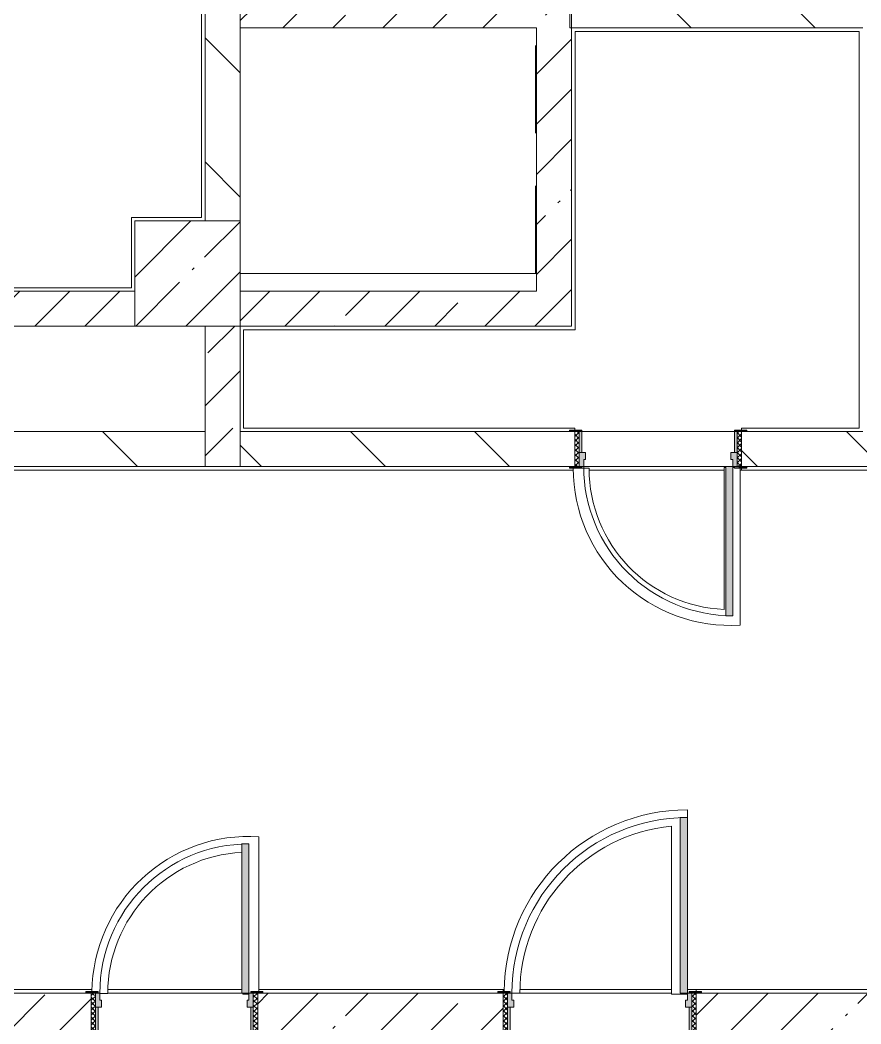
# Model space of a CAD drawing. Header units: millimetres. Extents: x -4060 to 187734, y -8553 to 29000.
# Drawn here: x 126229 to 131024, y 7724 to 13445 of the extents above; entities that cross this region are included whole.
import ezdxf

# ---------------------------------------------------------------- set-up
doc = ezdxf.new("R2010")
doc.units = ezdxf.units.MM
doc.linetypes.add('200_ШТРИХ__ш1_п0_6_', pattern=[800, 500, -300])
for name, color, linetype, lineweight in [('A-DETL-MBND-1', 7, '200_ШТРИХ__ш1_п0_6_', 9), ('A-WALL', 7, 'Continuous', 9), ('I-WALL-22', 7, 'Continuous', 5), ('S-COLS-2', 7, 'Continuous', 5)]:
    doc.layers.add(name, color=color, linetype=linetype, lineweight=lineweight)
for name, color, linetype, lineweight, true_color in [('A-DOOR-2', 7, 'Continuous', 5, 0xaaaaaa), ('A-DOOR-3', 7, 'Continuous', 5, 0xe2e2e2), ('A-DOOR-FRAM-2', 7, 'Continuous', 5, 0xe2e2e2), ('A-DOOR-FRAM-3', 7, 'Continuous', 5, 0xaaaaaa), ('A-FLOR-1', 7, 'Continuous', 5, 0xaaaaaa)]:
    doc.layers.add(name, color=color, linetype=linetype, lineweight=lineweight, true_color=true_color)
pattern_1 = [(45, (60723.74, 0), (-285.1231, 285.1231), []), (45, (61008.87, 0), (-285.1231, 285.1231), [504.031, -100.806, 16.764, -84.042])]
pattern_2 = [(135, (60723.74, 0), (-353.5534, -353.5534), [])]

# ---------------------------------------------------------------- blocks, each defined once
blk = doc.blocks.new('BSC_Колонна _Прямоугольная - 500х500-V104-1_5_1_птичка')
at = {"layer": 'S-COLS-2'}
h = blk.add_hatch(dxfattribs=at)
h.set_pattern_fill('FP_136', color=256, style=0, pattern_type=2)
h.set_pattern_definition([(45, (-65660, -7650), (-285.1231, 285.1231), []), (45, (-65374.88, -7650), (-285.1231, 285.1231), [504.031, -100.806, 16.764, -84.042])])
h.paths.add_polyline_path([(-30, -250), (250, -250), (250, 22), (220, 22), (220, 30), (250, 30), (250, 250), (-250, 250), (-250, -250)])
for p, q in [((220, 250), (-250, 250)), ((-250, 250), (-250, -250)), ((250, -250), (250, 22)), ((-250, -250), (250, -250))]:
    blk.add_line(p, q, dxfattribs=at)
blk = doc.blocks.new('BSC_Колонна _Прямоугольная - 600х600-23205240-1_5_1_птичка')
at = {"layer": 'S-COLS-2'}
h = blk.add_hatch(dxfattribs=at)
h.set_pattern_fill('FP_137', color=256, style=0, pattern_type=2)
h.set_pattern_definition([(45, (-66460, -12000), (-285.1231, 285.1231), []), (45, (-66174.88, -12000), (-285.1231, 285.1231), [504.031, -100.806, 16.764, -84.042])])
h.paths.add_polyline_path([(-300, -300), (300, -300), (300, 300), (-300, 300), (-300, -100)])
for p, q in [((300, 300), (-300, 300)), ((-300, 300), (-300, -300)), ((300, -300), (300, 300)), ((-300, -300), (300, -300))]:
    blk.add_line(p, q, dxfattribs=at)
blk = doc.blocks.new('110_Дверь_СКБ_1Ст_Внутренняя1 - Д-17д _Д-9_ 950x2100h_ПУИ_ С_У персонала-24300662-1_5_1_птичка')
at = {"layer": 'A-DOOR-2'}
h = blk.add_hatch(dxfattribs=at)
h.set_pattern_fill('FP_62', color=256, style=0, pattern_type=2)
h.set_pattern_definition([(135, (1826.41, 164.685), (-14.14214, -14.14214), []), (225, (1826.41, 164.685), (14.14214, -14.14214), [])])
h.paths.add_polyline_path([(487.5, 100), (462.5, 100), (462.5, -100), (487.5, -100), (487.5, 6)])
at = {"layer": 'A-DOOR-3'}
h = blk.add_hatch(color=256, dxfattribs=at)
h.paths.add_polyline_path([(462.5, 100), (437.5, 100), (437.5, 60), (427.5, 60), (427.5, 20), (462.5, 20)])
h.paths.add_polyline_path([(-422.5, 100), (-437.5, 100), (-437.5, 20), (-402.5, 20), (-402.5, 60), (-412.5, 60), (-412.5, 100)])
at = {"layer": 'A-DOOR-FRAM-2'}
for points in [[(-400.7, 950), (-412.5, 950), (-412.5, 100), (-372.5, 104.4), (-372.5, 950)], [(-454, 108), (-492.5, 108), (-492.5, 100), (-422.5, 104.4), (-422.5, 108), (-453.6, 108)], [(490.9, 108), (447.5, 108), (447.5, 100), (517.5, 100), (517.5, 108), (497, 108)], [(-437.5, 20), (-437.5, -100), (-422.5, -100), (-422.5, 20)], [(462.5, 20), (447.5, 20), (447.5, -100), (462.5, -100), (462.5, 6)], [(-437.5, -100), (-492.5, -100), (-492.5, -108), (-422.5, -108), (-422.5, -100)], [(501.1, -100), (447.5, -100), (447.5, -108), (517.5, -108), (517.5, -100)]]:
    blk.add_hatch(color=256, dxfattribs=at).paths.add_polyline_path(points)
at = {"layer": 'A-DOOR-FRAM-3'}
h = blk.add_hatch(dxfattribs=at)
h.set_pattern_fill('FP_63', color=256, style=0, pattern_type=2)
h.set_pattern_definition([(45, (-296.384, 164.685), (-14.1421, 14.1421), []), (135, (-296.384, 164.685), (-14.1421, -14.1421), [])])
h.paths.add_polyline_path([(-462.5, 100), (-460.2, -100), (-437.5, -100), (-437.5, 100)])
at = {"layer": 'A-DOOR-2'}
for p, q in [((-412.5, 950), (-412.5, 100)), ((-372.5, 950), (-412.5, 950)), ((-372.5, 100), (-372.5, 950)), ((-412.5, 100), (-372.5, 100))]:
    blk.add_line(p, q, dxfattribs=at)
blk.add_arc((-412.5, 100), 850, 360, 90, dxfattribs=at)
at = {"layer": 'A-DOOR-FRAM-3'}
for p, q in [((-422.5, 108), (-492.5, 108)), ((-492.5, 108), (-492.5, 100)), ((-492.5, 100), (-422.5, 100)), ((-437.5, 100), (-462.5, 100)), ((-462.5, 100), (-462.5, -100)), ((-412.5, 100), (-437.5, 100)), ((-437.5, 100), (-437.5, 20)), ((-437.5, -100), (-437.5, 100)), ((-422.5, 100), (-437.5, 100)), ((-437.5, 100), (-437.5, 99)), ((-437.5, 99), (-422.5, 99)), ((-422.5, 100), (-422.5, 108)), ((-422.5, 99), (-422.5, 100)), ((-412.5, 60), (-412.5, 100)), ((-402.5, 60), (-412.5, 60)), ((-402.5, 20), (-402.5, 60)), ((437.5, 60), (427.5, 60)), ((427.5, 60), (427.5, 20)), ((437.5, 100), (437.5, 60)), ((462.5, 100), (437.5, 100)), ((517.5, 108), (447.5, 108)), ((447.5, 108), (447.5, 100)), ((462.5, 100), (447.5, 100)), ((447.5, 100), (447.5, 99)), ((447.5, 100), (517.5, 100)), ((447.5, 99), (462.5, 99)), ((462.5, 20), (462.5, 100)), ((487.5, 100), (462.5, 100)), ((462.5, 100), (462.5, -100)), ((462.5, 99), (462.5, 100)), ((487.5, -100), (487.5, 100)), ((517.5, 100), (517.5, 108)), ((-437.5, 20), (-402.5, 20)), ((-422.5, 20), (-437.5, 20)), ((-437.5, 20), (-437.5, -100)), ((-422.5, -100), (-422.5, 20)), ((427.5, 20), (462.5, 20)), ((462.5, 20), (447.5, 20)), ((447.5, 20), (447.5, -100)), ((462.5, -100), (462.5, 20)), ((-422.5, -100), (-492.5, -100)), ((-492.5, -100), (-492.5, -108)), ((-492.5, -108), (-422.5, -108)), ((-462.5, -100), (-437.5, -100)), ((-437.5, -100), (-422.5, -100)), ((-422.5, -108), (-422.5, -100)), ((447.5, -100), (462.5, -100)), ((517.5, -100), (447.5, -100)), ((447.5, -100), (447.5, -108)), ((447.5, -108), (517.5, -108)), ((462.5, -100), (487.5, -100)), ((517.5, -108), (517.5, -100))]:
    blk.add_line(p, q, dxfattribs=at)
blk = doc.blocks.new('110_Дверь_СКБ_1Ст_Внутренняя1 - Д-7_л__950x2100h_Туалет-V133-1_5_1_птичка')
at = {"layer": 'A-DOOR-2'}
h = blk.add_hatch(dxfattribs=at)
h.set_pattern_fill('FP_101', color=256, style=0, pattern_type=2)
h.set_pattern_definition([(135, (1826.41, 174.685), (-14.14214, -14.14214), []), (225, (1826.41, 174.685), (14.14214, -14.14214), [])])
h.paths.add_polyline_path([(487.5, -110), (487.5, 110), (462.5, 110), (462.5, -110)])
at = {"layer": 'A-DOOR-3'}
h = blk.add_hatch(color=256, dxfattribs=at)
h.paths.add_polyline_path([(447.5, 30), (462.5, 30), (462.5, 110), (437.5, 110), (437.5, 70), (427.5, 70), (427.5, 30), (437.5, 30)])
h.paths.add_polyline_path([(-422.5, 30), (-402.5, 30), (-402.5, 70), (-412.5, 70), (-412.5, 110), (-437.5, 108), (-437.5, 30)])
at = {"layer": 'A-DOOR-FRAM-2'}
for points in [[(403.5, 110), (437.5, 110), (437.5, 960), (397.5, 960), (397.5, 110)], [(-437.5, 110), (-422.5, 110), (-422.5, 118), (-492.5, 118), (-492.5, 110), (-442.5, 110)], [(492.7, 110), (517.5, 110), (517.5, 118), (447.5, 118), (447.5, 110), (487.5, 110)], [(-422.5, -110), (-422.5, 30), (-437.5, 30), (-437.5, -110)], [(462.5, -110), (462.5, 30), (447.5, 30), (447.5, -110)], [(-442.5, -118), (-422.5, -118), (-422.5, -110), (-492.5, -110), (-492.5, -118), (-462.5, -118)], [(447.5, -118), (517.5, -118), (517.5, -110), (447.5, -110)]]:
    blk.add_hatch(color=256, dxfattribs=at).paths.add_polyline_path(points)
at = {"layer": 'A-DOOR-FRAM-3'}
h = blk.add_hatch(dxfattribs=at)
h.set_pattern_fill('FP_102', color=256, style=0, pattern_type=2)
h.set_pattern_definition([(45, (-296.384, 174.685), (-14.1421, 14.1421), []), (135, (-296.384, 174.685), (-14.1421, -14.1421), [])])
h.paths.add_polyline_path([(-462.5, -110), (-437.5, -110), (-442.5, 110), (-462.5, 110)])
at = {"layer": 'A-DOOR-2'}
for p, q in [((437.5, 960), (397.5, 960)), ((397.5, 960), (397.5, 110)), ((437.5, 110), (437.5, 960)), ((397.5, 110), (437.5, 110))]:
    blk.add_line(p, q, dxfattribs=at)
blk.add_arc((437.5, 110), 850, 90, 180, dxfattribs=at)
at = {"layer": 'A-DOOR-FRAM-3'}
for p, q in [((-422.5, 118), (-492.5, 118)), ((-492.5, 118), (-492.5, 110)), ((-422.5, 110), (-422.5, 118)), ((517.5, 118), (447.5, 118)), ((447.5, 118), (447.5, 110)), ((517.5, 110), (517.5, 118)), ((-492.5, 110), (-422.5, 110)), ((-437.5, 110), (-462.5, 110)), ((-462.5, 110), (-462.5, -110)), ((-412.5, 110), (-437.5, 110)), ((-437.5, 110), (-437.5, 30)), ((-437.5, -110), (-437.5, 110)), ((-422.5, 110), (-437.5, 110)), ((-437.5, 110), (-437.5, 109)), ((-437.5, 109), (-422.5, 109)), ((-422.5, 109), (-422.5, 110)), ((-412.5, 70), (-412.5, 110)), ((-402.5, 70), (-412.5, 70)), ((-402.5, 30), (-402.5, 70)), ((437.5, 70), (427.5, 70)), ((427.5, 70), (427.5, 30)), ((437.5, 110), (437.5, 70)), ((462.5, 110), (437.5, 110)), ((462.5, 110), (447.5, 110)), ((447.5, 110), (447.5, 109)), ((447.5, 110), (517.5, 110)), ((447.5, 109), (462.5, 109)), ((462.5, 30), (462.5, 110)), ((487.5, 110), (462.5, 110)), ((462.5, 110), (462.5, -110)), ((462.5, 109), (462.5, 110)), ((487.5, -110), (487.5, 110)), ((-437.5, 30), (-402.5, 30)), ((-422.5, 30), (-437.5, 30)), ((-437.5, 30), (-437.5, -110)), ((-422.5, -110), (-422.5, 30)), ((427.5, 30), (462.5, 30)), ((462.5, 30), (447.5, 30)), ((447.5, 30), (447.5, -110)), ((462.5, -110), (462.5, 30)), ((-422.5, -110), (-492.5, -110)), ((-492.5, -110), (-492.5, -118)), ((-462.5, -110), (-437.5, -110)), ((-437.5, -110), (-422.5, -110)), ((-422.5, -118), (-422.5, -110)), ((447.5, -110), (462.5, -110)), ((517.5, -110), (447.5, -110)), ((447.5, -110), (447.5, -118)), ((462.5, -110), (487.5, -110)), ((517.5, -118), (517.5, -110)), ((-492.5, -118), (-422.5, -118)), ((447.5, -118), (517.5, -118))]:
    blk.add_line(p, q, dxfattribs=at)
blk = doc.blocks.new('110_Дверь_СКБ_1Ст_Внутренняя1 - Д-4 _л_ 1100x2100h_су мгн-32399982-1_5_1_птичка')
at = {"layer": 'A-DOOR-2'}
h = blk.add_hatch(dxfattribs=at)
h.set_pattern_fill('FP_43', color=256, style=0, pattern_type=2)
h.set_pattern_definition([(135, (1751.41, 174.685), (-14.14214, -14.14214), []), (225, (1751.41, 174.685), (14.14214, -14.14214), [])])
h.paths.add_polyline_path([(537.5, -110), (562.5, -110), (562.5, 110), (537.5, 110), (537.5, 102.9)])
at = {"layer": 'A-DOOR-3'}
h = blk.add_hatch(color=256, dxfattribs=at)
h.paths.add_polyline_path([(537.5, 30), (537.5, 110), (512.5, 110), (512.5, 70), (502.5, 70), (502.5, 30), (522.5, 30)])
h.paths.add_polyline_path([(-512.5, 30), (-477.5, 30), (-477.5, 70), (-487.5, 70), (-487.5, 110), (-512.5, 109)])
at = {"layer": 'A-DOOR-FRAM-2'}
for points in [[(511.8, 110), (512.5, 110), (512.5, 1110), (472.5, 1110), (472.5, 110)], [(-526.8, 110), (-497.5, 110), (-497.5, 118), (-567.5, 118), (-567.5, 110), (-532.4, 110)], [(592.5, 110), (592.5, 118), (522.5, 118), (522.5, 110), (562.5, 110)], [(-497.5, -110), (-497.5, 30), (-512.5, 30), (-512.5, -110)], [(537.5, -110), (537.5, 30), (522.5, 30), (522.5, -110)], [(-533.8, -118), (-497.5, -118), (-497.5, -110), (-567.5, -110), (-567.5, -118), (-537.5, -118)], [(562.5, -118), (592.5, -118), (592.5, -110), (522.5, -110), (522.5, -118), (537.5, -118)]]:
    blk.add_hatch(color=256, dxfattribs=at).paths.add_polyline_path(points)
at = {"layer": 'A-DOOR-FRAM-3'}
h = blk.add_hatch(dxfattribs=at)
h.set_pattern_fill('FP_44', color=256, style=0, pattern_type=2)
h.set_pattern_definition([(45, (-371.384, 174.685), (-14.1421, 14.1421), []), (135, (-371.384, 174.685), (-14.1421, -14.1421), [])])
h.paths.add_polyline_path([(-532.5, -110), (-512.5, -110), (-512.5, 110), (-537.5, 110), (-537.5, -110)])
at = {"layer": 'A-DOOR-2'}
for p, q in [((512.5, 1110), (472.5, 1110)), ((472.5, 1110), (472.5, 110)), ((512.5, 110), (512.5, 1110)), ((472.5, 110), (512.5, 110))]:
    blk.add_line(p, q, dxfattribs=at)
blk.add_arc((512.5, 110), 1000, 90, 180, dxfattribs=at)
at = {"layer": 'A-DOOR-FRAM-3'}
for p, q in [((-497.5, 118), (-567.5, 118)), ((-567.5, 118), (-567.5, 110)), ((-497.5, 110), (-497.5, 118)), ((592.5, 118), (522.5, 118)), ((522.5, 118), (522.5, 110)), ((592.5, 110), (592.5, 118)), ((-567.5, 110), (-497.5, 110)), ((-512.5, 110), (-537.5, 110)), ((-537.5, 110), (-537.5, -110)), ((-487.5, 110), (-512.5, 110)), ((-512.5, 110), (-512.5, 30)), ((-512.5, -110), (-512.5, 110)), ((-497.5, 110), (-512.5, 110)), ((-512.5, 110), (-512.5, 109)), ((-512.5, 109), (-497.5, 109)), ((-497.5, 109), (-497.5, 110)), ((-487.5, 70), (-487.5, 110)), ((-477.5, 70), (-487.5, 70)), ((-477.5, 30), (-477.5, 70)), ((512.5, 70), (502.5, 70)), ((502.5, 70), (502.5, 30)), ((512.5, 110), (512.5, 70)), ((537.5, 110), (512.5, 110)), ((537.5, 110), (522.5, 110)), ((522.5, 110), (522.5, 109)), ((522.5, 110), (592.5, 110)), ((522.5, 109), (537.5, 109)), ((537.5, 30), (537.5, 110)), ((562.5, 110), (537.5, 110)), ((537.5, 110), (537.5, -110)), ((537.5, 109), (537.5, 110)), ((562.5, -110), (562.5, 110)), ((-512.5, 30), (-477.5, 30)), ((-497.5, 30), (-512.5, 30)), ((-512.5, 30), (-512.5, -110)), ((-497.5, -110), (-497.5, 30)), ((502.5, 30), (537.5, 30)), ((537.5, 30), (522.5, 30)), ((522.5, 30), (522.5, -110)), ((537.5, -110), (537.5, 30)), ((-497.5, -110), (-567.5, -110)), ((-567.5, -110), (-567.5, -118)), ((-537.5, -110), (-512.5, -110)), ((-512.5, -110), (-497.5, -110)), ((-497.5, -118), (-497.5, -110)), ((522.5, -110), (537.5, -110)), ((592.5, -110), (522.5, -110)), ((522.5, -110), (522.5, -118)), ((537.5, -110), (562.5, -110)), ((592.5, -118), (592.5, -110)), ((-567.5, -118), (-497.5, -118)), ((522.5, -118), (592.5, -118))]:
    blk.add_line(p, q, dxfattribs=at)

msp = doc.modelspace()

# ---------------------------------------------------------------- hatches: boundary and pattern name
at = {"layer": 'I-WALL-22'}
h = msp.add_hatch(dxfattribs=at)
h.set_pattern_fill('FP_139', color=256, style=0, pattern_type=2)
h.set_pattern_definition(pattern_2)
h.paths.add_polyline_path([(127450.2, 12300), (127483.7, 12300), (127483.7, 13600), (127283.7, 13600), (127283.7, 12300)])
h = msp.add_hatch(dxfattribs=at)
h.set_pattern_fill('FP_121', color=256, style=0, pattern_type=2)
h.set_pattern_definition(pattern_1)
h.paths.add_polyline_path([(129173.7, 13400), (129363.7, 13400), (129363.7, 13600), (127483.7, 13600), (127483.7, 13400), (128933.7, 13400)])
h = msp.add_hatch(dxfattribs=at)
h.set_pattern_fill('FP_139', color=256, style=0, pattern_type=2)
h.set_pattern_definition(pattern_2)
h.paths.add_polyline_path([(136819.8, 13400), (145423.7, 13400), (145423.7, 13600), (129373.7, 13600), (129373.7, 13400), (135887.5, 13400)])
h = msp.add_hatch(dxfattribs=at)
h.set_pattern_fill('FP_121', color=256, style=0, pattern_type=2)
h.set_pattern_definition(pattern_1)
h.paths.add_polyline_path([(129348.5, 11700), (129373.7, 11700), (129373.7, 13400), (129173.7, 13400), (129173.7, 11700), (129204, 11700)])
h = msp.add_hatch(dxfattribs=at)
h.set_pattern_fill('FP_121', color=256, style=0, pattern_type=2)
h.set_pattern_definition(pattern_1)
h.paths.add_polyline_path([(122874.8, 11700), (126883.7, 11700), (126883.7, 11900), (121483.7, 11900), (121483.7, 11700), (122683.7, 11700)])
h = msp.add_hatch(dxfattribs=at)
h.set_pattern_fill('FP_121', color=256, style=0, pattern_type=2)
h.set_pattern_definition(pattern_1)
h.paths.add_polyline_path([(128451.7, 11700), (129173.7, 11700), (129173.7, 11900), (127483.7, 11900), (127483.7, 11700), (128358.7, 11700)])
h = msp.add_hatch(dxfattribs=at)
h.set_pattern_fill('FP_121', color=256, style=0, pattern_type=2)
h.set_pattern_definition(pattern_1)
h.paths.add_polyline_path([(127483.7, 10900), (127483.7, 11700), (127283.7, 11700), (127283.7, 10900)])
h = msp.add_hatch(dxfattribs=at)
h.set_pattern_fill('FP_139', color=256, style=0, pattern_type=2)
h.set_pattern_definition(pattern_2)
h.paths.add_polyline_path([(133683.6, 10900), (134263.7, 10900), (134263.7, 11100), (133653.6, 11100), (133653.6, 10900)])
h.paths.add_polyline_path([(127483.7, 10900), (129392.6, 10900), (129392.6, 11100), (127483.7, 11100), (127483.7, 10994)])
h.paths.add_polyline_path([(127283.7, 10900), (127283.7, 11100), (122883.7, 11100), (122883.7, 10900), (124733.8, 10900)])
h.paths.add_polyline_path([(130342.6, 10900), (132703.6, 10900), (132703.6, 11100), (130342.6, 11100), (130342.6, 10994)])
h = msp.add_hatch(dxfattribs=at)
h.set_pattern_fill('FP_121', color=256, style=0, pattern_type=2)
h.set_pattern_definition(pattern_1)
h.paths.add_polyline_path([(130083.7, 7680), (131433.7, 7680), (131433.7, 7900), (130083.7, 7900)])
h.paths.add_polyline_path([(132583.7, 7680), (132583.7, 7900), (132383.7, 7900), (132383.7, 7680), (132413.7, 7680)])
h.paths.add_polyline_path([(127613.7, 7680), (128983.7, 7680), (128983.7, 7900), (127583.7, 7900), (127583.7, 7680), (127589.7, 7680)])

# ---------------------------------------------------------------- linework, layer by layer
at = {"layer": 'A-DETL-MBND-1'}
msp.add_line((129168.7, 12000), (129168.7, 13400), dxfattribs=at)
at = {"layer": 'A-FLOR-1'}
for p, q in [((127263.7, 12320), (127263.7, 13700)), ((131013.6, 13380), (129393.7, 13380)), ((129393.7, 13380), (129393.7, 11680)), ((131013.6, 11120), (131013.6, 13380)), ((126863.7, 11920), (126863.7, 12320)), ((126863.7, 12320), (127263.7, 12320)), ((129173.7, 12000), (127483.7, 12000)), ((121503.7, 11920), (126863.7, 11920)), ((129393.7, 11680), (127503.7, 11680)), ((127503.7, 11680), (127503.7, 11120)), ((127503.7, 11120), (129392.6, 11120)), ((129392.6, 11120), (129392.6, 11108)), ((130342.6, 11120), (131013.6, 11120)), ((130342.6, 11108), (130342.6, 11120)), ((129381.1, 10880), (122663.7, 10880)), ((129473.1, 10890.5), (129383.1, 10890.5)), ((130244.1, 10880), (129473.7, 10880)), ((130252.6, 10895.6), (130244.1, 10895.6)), ((130244.1, 10895.6), (130244.1, 10086.3)), ((130302.6, 10895.6), (130292.6, 10895.6)), ((130334.1, 9997.3), (130334.1, 10892)), ((130334.1, 10880), (132694.7, 10880)), ((130342.6, 10880), (130342.6, 10892)), ((130033.7, 8900), (130033.7, 8944)), ((129943.7, 8850.7), (129943.7, 7892.9)), ((127589.7, 7908), (127589.7, 8791.2)), ((99463.7, 7920), (126640, 7920)), ((126683.7, 7898), (126728.7, 7898)), ((127493.7, 7900), (126728.9, 7900)), ((126730, 7920), (127493.7, 7920)), ((127499.7, 7900), (127499.7, 7892.9)), ((128989.8, 7920), (127589.7, 7920)), ((128983.7, 7920), (128983.7, 7908)), ((129033.7, 7899), (129078.7, 7899)), ((129079.9, 7920), (129943.7, 7920)), ((131420, 7920), (130033.7, 7920)), ((130083.7, 7908), (130083.7, 7920)), ((127499.7, 7892.9), (127533.7, 7892.9)), ((129943.7, 7892.9), (130033.7, 7892.9))]:
    msp.add_line(p, q, dxfattribs=at)
for centre, radius, start, end in [((130278.1, 10890.5), 895, 180, 273.5859), ((130278.1, 10890.5), 805, 180, 267.5769), ((130033.7, 7899), 1045, 90, 179.5049), ((130033.7, 7900), 955, 95.4076, 180.0608), ((127533.7, 7898), 895, 86.4141, 179.3566), ((127533.8, 7898), 805, 92.8512, 180)]:
    msp.add_arc(centre, radius, start, end, dxfattribs=at)
at = {"layer": 'A-WALL'}
for p, q in [((127283.7, 11100), (127283.7, 10900)), ((127483.7, 11100), (127483.7, 10900))]:
    msp.add_line(p, q, dxfattribs=at)
at = {"layer": 'I-WALL-22'}
for p, q in [((127283.7, 13695), (127283.7, 12300)), ((127483.7, 12300), (127483.7, 13600)), ((129363.7, 13400), (129363.7, 13600)), ((129373.7, 11700), (129373.7, 13600)), ((127483.7, 13400), (129173.7, 13400)), ((129173.7, 13400), (129173.7, 11900)), ((129363.7, 13400), (131033.6, 13400)), ((126883.7, 11900), (121483.7, 11900)), ((129173.7, 11900), (127483.7, 11900)), ((125183.7, 11700), (126883.7, 11700)), ((127283.7, 11700), (127283.7, 11100)), ((127483.7, 11700), (129373.7, 11700)), ((127483.7, 11100), (127483.7, 11700)), ((127283.7, 11100), (125183.7, 11100)), ((129362.6, 11100), (127483.7, 11100)), ((129432.6, 11100), (130302.6, 11100)), ((131033.6, 11100), (130372.6, 11100)), ((122683.7, 10900), (129362.6, 10900)), ((130252.6, 10900), (129442.6, 10900)), ((130372.6, 10900), (132673.6, 10900)), ((126728.9, 7900), (127493.7, 7900)), ((128953.7, 7900), (127613.7, 7900)), ((129078, 7900), (129943.7, 7900)), ((131403.7, 7900), (130113.7, 7900))]:
    msp.add_line(p, q, dxfattribs=at)

# ---------------------------------------------------------------- block references
at = {"layer": 'A-DOOR-2', "rotation": 180}
msp.add_blockref('110_Дверь_СКБ_1Ст_Внутренняя1 - Д-17д _Д-9_ 950x2100h_ПУИ_ С_У персонала-24300662-1_5_1_птичка', (129880.1, 11000), dxfattribs=at)
at = {"layer": 'A-DOOR-2'}
for name, p in [('110_Дверь_СКБ_1Ст_Внутренняя1 - Д-4 _л_ 1100x2100h_су мгн-32399982-1_5_1_птичка', (129521.2, 7790)), ('110_Дверь_СКБ_1Ст_Внутренняя1 - Д-7_л__950x2100h_Туалет-V133-1_5_1_птичка', (127096.2, 7790))]:
    msp.add_blockref(name, p, dxfattribs=at)
at = {"layer": 'S-COLS-2'}
for name, p in [('BSC_Колонна _Прямоугольная - 600х600-23205240-1_5_1_птичка', (127183.7, 12000)), ('BSC_Колонна _Прямоугольная - 500х500-V104-1_5_1_птичка', (126383.7, 7650))]:
    msp.add_blockref(name, p, dxfattribs=at)

doc.saveas('drawing.dxf')
